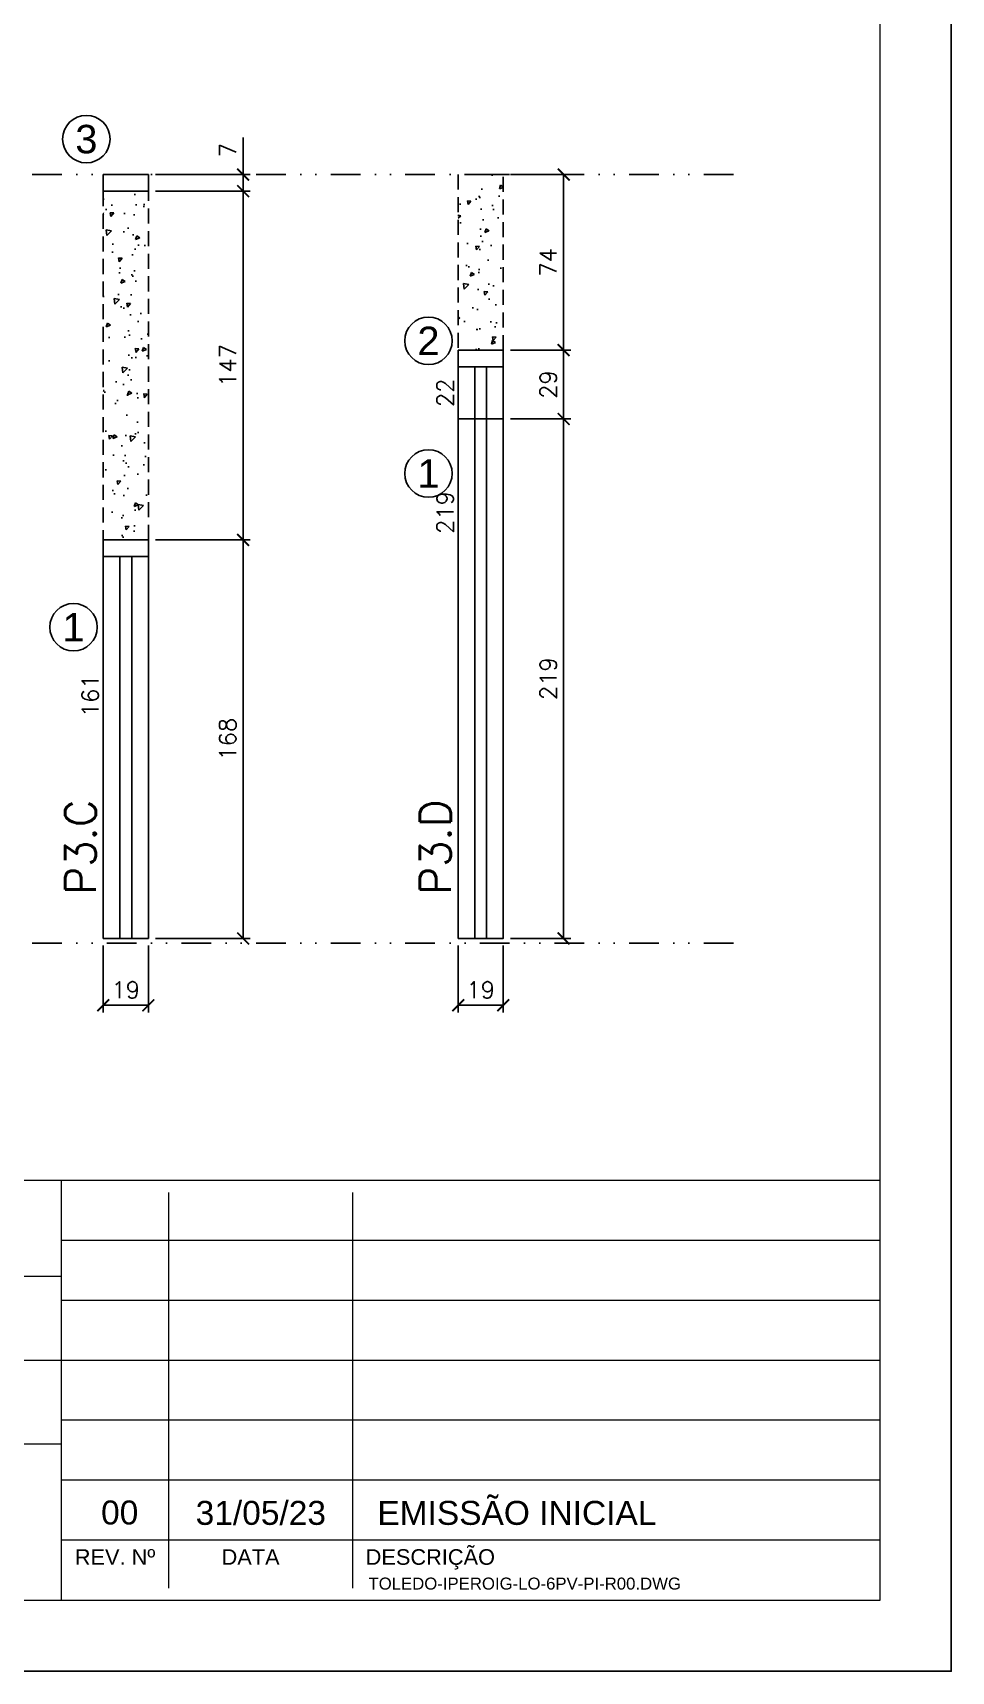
# Model space of a CAD drawing. Extents: x -23436 to 4767, y -4131 to 9755.
# Drawn here: x -17994 to -17606, y 5232 to 5923 of the extents above; entities that cross this region are included whole.
import ezdxf
from ezdxf.enums import TextEntityAlignment as Align

# ---------------------------------------------------------------- set-up
doc = ezdxf.new("R2010")
doc.units = 0
doc.header["$PDMODE"] = 2
doc.header["$PDSIZE"] = 10
doc.linetypes.add('DIVIDE2', pattern=[0.625, 0.25, -0.125, 0, -0.125, 0, -0.125])
doc.linetypes.add('HIDDEN', pattern=[9.525, 6.35, -3.175])
doc.layers.get('0').update_dxf_attribs({"lineweight": 13})
doc.layers.get('Defpoints').update_dxf_attribs({"lineweight": 13})
for name, color, linetype in [('Concreto', 250, 'HIDDEN'), ('Cota', 4, 'Continuous'), ('Cota Sarrafo', 180, 'Continuous'), ('MB Logo', 254, 'Continuous'), ('Nível', 160, 'Continuous'), ('Painéis', 30, 'Continuous'), ('Romaneio', 10, 'Continuous'), ('Sarr 7x7', 104, 'Continuous')]:
    doc.layers.add(name, color=color, linetype=linetype)
doc.layers.add('FOLHA MB', color=7, linetype='Continuous', lineweight=13)
doc.layers.add('Texto Seção', color=7, linetype='Continuous', lineweight=15)
doc.layers.add('Laje_Perimetro', color=7, linetype='Continuous', plot=False)
doc.styles.add('ARIAL', font='arial.ttf', dxfattribs={"oblique": 15, "height": 25})
doc.styles.add('MB_C01', font='arial.ttf', dxfattribs={"height": 1.3})
doc.styles.add('MB_C02', font='arial.ttf', dxfattribs={"height": 2})
doc.styles.add('MB_C04', font='arial.ttf', dxfattribs={"height": 6})
doc.styles.add('REGUA-120', font='ROMANS.shx', dxfattribs={"height": 15})
doc.styles.add('ROMANS', font='romans.shx')
doc.dimstyles.new('Cota Paínel', dxfattribs={"dimtxt": 7, "dimasz": 5, "dimexe": 3, "dimexo": 3, "dimgap": 3, "dimtad": 1, "dimdec": 1, "dimzin": 12, "dimdsep": 46, "dimtxsty": 'ROMANS', "dimblk": 'ARCHTICK', "dimcen": 0, "dimclrd": 4, "dimclre": 4, "dimclrt": 1, "dimadec": 1, "dimazin": 3, "dimtfac": 1, "dimtdec": 1, "dimtmove": 0, "dimatfit": 3, "dimldrblk": 'OBLIQUE', "dimfxl": 0, "dimtolj": 1, "dimtzin": 12, "dimarcsym": 0})
doc.dimstyles.new('PAINEL', dxfattribs={"dimtxt": 7, "dimasz": 5, "dimexe": 3, "dimexo": 3, "dimgap": 3, "dimtad": 1, "dimdec": 1, "dimzin": 12, "dimdsep": 46, "dimtxsty": 'ROMANS', "dimblk": 'ARCHTICK', "dimcen": 0, "dimclrd": 4, "dimclre": 4, "dimclrt": 1, "dimadec": 1, "dimazin": 3, "dimtfac": 1, "dimtdec": 1, "dimtmove": 0, "dimatfit": 3, "dimldrblk": 'OBLIQUE', "dimfxl": 0, "dimtolj": 1, "dimtzin": 12, "dimarcsym": 0})
doc.dimstyles.new('projeto2', dxfattribs={"dimtxt": 7, "dimasz": 5, "dimexe": 1.25, "dimexo": 2.5, "dimgap": 2, "dimtad": 1, "dimdec": 1, "dimdsep": 46, "dimtxsty": 'ROMANS', "dimblk": 'OBLIQUE', "dimcen": 10, "dimdle": 1, "dimse1": 1, "dimse2": 1, "dimsd1": 1, "dimsd2": 1, "dimclrd": 256, "dimclre": 256, "dimclrt": 1, "dimadec": 0, "dimazin": 0, "dimtfac": 1, "dimtdec": 1, "dimtmove": 0, "dimatfit": 3, "dimldrblk": 'OBLIQUE', "dimfxl": 0, "dimlwd": -1, "dimlwe": -1, "dimarcsym": 0})

# ---------------------------------------------------------------- blocks, each defined once
blk = doc.blocks.new('A$C169d8357')
at = {"layer": 'FOLHA MB', "color": 1}
for p, q in [((1109.82, 356.72), (70, 356.72)), ((1109.82, 356.72), (1109.82, 179.94)), ((1455.02, 356.72), (1109.82, 356.72)), ((1155.28, 184.99), (1155.28, 351.67)), ((1232.62, 351.67), (1232.62, 184.99)), ((1455.02, 331.47), (1109.82, 331.47)), ((1109.82, 316.32), (948.19, 316.32)), ((1455.02, 306.21), (1109.82, 306.21)), ((1109.82, 280.96), (948.19, 280.96)), ((1455.02, 280.96), (1109.82, 280.96)), ((1455.02, 255.7), (1109.82, 255.7)), ((1109.82, 245.6), (948.19, 245.6)), ((1455.02, 230.45), (1109.82, 230.45)), ((1455.02, 205.19), (1109.82, 205.19))]:
    blk.add_line(p, q, dxfattribs=at)
for points in [[(0, 1199.94), (0, 149.94), (1485.02, 149.94), (1485.02, 1199.94)], [(70, 1169.94), (70, 179.94), (1455.02, 179.94), (1455.02, 1169.94)]]:
    blk.add_lwpolyline(points, close=True, dxfattribs=at)
at = {"layer": 'FOLHA MB', "color": 5, "style": 'MB_C02'}
for s, p in [('00', (1126.67, 211.8)), ('31/05/23', (1166.54, 211.64)), ('EMISSÃO INICIAL', (1243.12, 211.64))]:
    blk.add_text(s, height=10.102, dxfattribs=at).set_placement(p)
at = {"layer": 'FOLHA MB', "color": 6, "style": 'MB_C01'}
for s, p in [('REV. Nº', (1132.55, 198.09)), ('DATA', (1189.69, 198.09)), ('DESCRIÇÃO', (1265.45, 198.09))]:
    blk.add_text(s, height=6.566, dxfattribs=at).set_placement(p, align=Align.MIDDLE_CENTER)
at = {"layer": 'FOLHA MB', "insert": (1239.38, 189.41), "char_height": 5.051, "width": 210.8177, "attachment_point": 1, "style": 'MB_C04'}
blk.add_mtext('TOLEDO-IPEROIG-LO-6PV-PI-R00.DWG', dxfattribs=at)
blk = doc.blocks.new('_ArchTick')
at = {"color": 0, "linetype": 'ByBlock', "const_width": 0.15}
blk.add_lwpolyline([(-0.5, -0.5), (0.5, 0.5)], dxfattribs=at)
blk = doc.blocks.new('*D1538')
at = {"layer": 'Cota', "color": 4, "lineweight": -2, "transparency": 16777216}
for p, q in [((-17963.81, 5538.13), (-17963.81, 5509.96)), ((-17944.81, 5538.13), (-17944.81, 5509.96)), ((-17963.81, 5512.96), (-17944.81, 5512.96))]:
    blk.add_line(p, q, dxfattribs=at)
at = {"layer": 'Defpoints', "color": 0, "transparency": 16777216}
for p in [(-17963.81, 5541.13), (-17944.81, 5541.13), (-17944.81, 5512.96)]:
    blk.add_point(p, dxfattribs=at)
at = {"layer": 'Cota', "color": 4, "lineweight": -2, "transparency": 16777216, "xscale": 5, "yscale": 5, "zscale": 5, "rotation": 180}
blk.add_blockref('_ArchTick', (-17963.81, 5512.96), dxfattribs=at)
at = {"layer": 'Cota', "color": 4, "lineweight": -2, "transparency": 16777216, "xscale": 5, "yscale": 5, "zscale": 5}
blk.add_blockref('_ArchTick', (-17944.81, 5512.96), dxfattribs=at)
at = {"layer": 'Cota', "color": 1, "transparency": 16777216, "insert": (-17954.31, 5519.46), "char_height": 7, "attachment_point": 5, "style": 'ROMANS'}
blk.add_mtext('\\A1;19', dxfattribs=at)
blk = doc.blocks.new('_OBLIQUE')
at = {"color": 0, "linetype": 'ByBlock', "lineweight": -2}
for p, q in [((0, 0), (-1, 0)), ((-0.5, -0.5), (0.5, 0.5))]:
    blk.add_line(p, q, dxfattribs=at)
blk = doc.blocks.new('*D1539')
at = {"layer": 'Defpoints', "color": 0, "transparency": 16777216}
for p in [(-17963.81, 5702.13), (-17963.81, 5541.13), (-17963.81, 5541.13)]:
    blk.add_point(p, dxfattribs=at)
at = {"layer": 'Cota Sarrafo', "color": 1, "transparency": 16777216, "insert": (-17969.31, 5643.43), "char_height": 7, "attachment_point": 5, "rotation": 90, "style": 'ROMANS'}
blk.add_mtext('161', dxfattribs=at)
blk = doc.blocks.new('*D1540')
at = {"layer": 'Cota', "color": 4, "lineweight": -2, "transparency": 16777216}
for p, q in [((-17941.81, 5709.13), (-17901.85, 5709.13)), ((-17904.85, 5709.13), (-17904.85, 5541.13)), ((-17941.81, 5541.13), (-17901.85, 5541.13))]:
    blk.add_line(p, q, dxfattribs=at)
at = {"layer": 'Defpoints', "color": 0, "transparency": 16777216}
for p in [(-17944.81, 5709.13), (-17944.81, 5541.13), (-17904.85, 5541.13)]:
    blk.add_point(p, dxfattribs=at)
at = {"layer": 'Cota', "color": 4, "lineweight": -2, "transparency": 16777216, "xscale": 5, "yscale": 5, "zscale": 5}
for p, rotation in [((-17904.85, 5709.13), 90), ((-17904.85, 5541.13), 270)]:
    blk.add_blockref('_ArchTick', p, dxfattribs=dict(at, rotation=rotation))
at = {"layer": 'Cota', "color": 1, "transparency": 16777216, "insert": (-17911.35, 5625.13), "char_height": 7, "attachment_point": 5, "rotation": 90, "style": 'ROMANS'}
blk.add_mtext('\\A1;168', dxfattribs=at)
blk = doc.blocks.new('*D1542')
at = {"layer": 'Cota', "color": 4, "lineweight": -2, "transparency": 16777216}
for p, q in [((-17814.2, 5538.13), (-17814.2, 5509.96)), ((-17795.2, 5538.13), (-17795.2, 5509.96)), ((-17814.2, 5512.96), (-17795.2, 5512.96))]:
    blk.add_line(p, q, dxfattribs=at)
at = {"layer": 'Defpoints', "color": 0, "transparency": 16777216}
for p in [(-17814.2, 5541.13), (-17795.2, 5541.13), (-17795.2, 5512.96)]:
    blk.add_point(p, dxfattribs=at)
at = {"layer": 'Cota', "color": 4, "lineweight": -2, "transparency": 16777216, "xscale": 5, "yscale": 5, "zscale": 5, "rotation": 180}
blk.add_blockref('_ArchTick', (-17814.2, 5512.96), dxfattribs=at)
at = {"layer": 'Cota', "color": 4, "lineweight": -2, "transparency": 16777216, "xscale": 5, "yscale": 5, "zscale": 5}
blk.add_blockref('_ArchTick', (-17795.2, 5512.96), dxfattribs=at)
at = {"layer": 'Cota', "color": 1, "transparency": 16777216, "insert": (-17804.7, 5519.46), "char_height": 7, "attachment_point": 5, "style": 'ROMANS'}
blk.add_mtext('\\A1;19', dxfattribs=at)
blk = doc.blocks.new('*D1543')
at = {"layer": 'Defpoints', "color": 0, "transparency": 16777216}
for p in [(-17814.2, 5760.13), (-17814.2, 5541.13), (-17814.2, 5541.13)]:
    blk.add_point(p, dxfattribs=at)
at = {"layer": 'Cota Sarrafo', "color": 1, "transparency": 16777216, "insert": (-17819.7, 5720.68), "char_height": 7, "attachment_point": 5, "rotation": 90, "style": 'ROMANS'}
blk.add_mtext('219', dxfattribs=at)
blk = doc.blocks.new('*D1544')
at = {"layer": 'Cota', "color": 4, "lineweight": -2, "transparency": 16777216}
for p, q in [((-17792.2, 5863.13), (-17766.75, 5863.13)), ((-17769.75, 5789.13), (-17769.75, 5863.13)), ((-17792.2, 5789.13), (-17766.75, 5789.13))]:
    blk.add_line(p, q, dxfattribs=at)
at = {"layer": 'Defpoints', "color": 0, "transparency": 16777216}
for p in [(-17795.2, 5863.13), (-17769.75, 5863.13), (-17795.2, 5789.13)]:
    blk.add_point(p, dxfattribs=at)
at = {"layer": 'Cota', "color": 4, "lineweight": -2, "transparency": 16777216, "xscale": 5, "yscale": 5, "zscale": 5}
for p, rotation in [((-17769.75, 5863.13), 90), ((-17769.75, 5789.13), 270)]:
    blk.add_blockref('_ArchTick', p, dxfattribs=dict(at, rotation=rotation))
at = {"layer": 'Cota', "color": 1, "transparency": 16777216, "insert": (-17776.25, 5826.13), "char_height": 7, "attachment_point": 5, "rotation": 90, "style": 'ROMANS'}
blk.add_mtext('\\A1;74', dxfattribs=at)
blk = doc.blocks.new('*D1555')
at = {"layer": 'Cota', "color": 4, "lineweight": -2, "transparency": 16777216}
for p, q in [((-17904.85, 5863.13), (-17904.85, 5878.8)), ((-17941.81, 5863.13), (-17901.85, 5863.13)), ((-17904.85, 5856.13), (-17904.85, 5863.13)), ((-17941.81, 5856.13), (-17901.85, 5856.13))]:
    blk.add_line(p, q, dxfattribs=at)
at = {"layer": 'Defpoints', "color": 0, "transparency": 16777216}
for p in [(-17944.81, 5863.13), (-17904.85, 5863.13), (-17944.81, 5856.13)]:
    blk.add_point(p, dxfattribs=at)
at = {"layer": 'Cota', "color": 4, "lineweight": -2, "transparency": 16777216, "xscale": 5, "yscale": 5, "zscale": 5}
for p, rotation in [((-17904.85, 5863.13), 90), ((-17904.85, 5856.13), 270)]:
    blk.add_blockref('_ArchTick', p, dxfattribs=dict(at, rotation=rotation))
at = {"layer": 'Cota', "color": 1, "transparency": 16777216, "insert": (-17911.35, 5873.46), "char_height": 7, "attachment_point": 5, "rotation": 90, "style": 'ROMANS'}
blk.add_mtext('\\A1;7', dxfattribs=at)
blk = doc.blocks.new('*D1556')
at = {"layer": 'Cota', "color": 4, "lineweight": -2, "transparency": 16777216}
for p, q in [((-17941.81, 5856.13), (-17901.85, 5856.13)), ((-17904.85, 5856.13), (-17904.85, 5709.13)), ((-17941.81, 5709.13), (-17901.85, 5709.13))]:
    blk.add_line(p, q, dxfattribs=at)
at = {"layer": 'Defpoints', "color": 0, "transparency": 16777216}
for p in [(-17944.81, 5856.13), (-17944.81, 5709.13), (-17904.85, 5709.13)]:
    blk.add_point(p, dxfattribs=at)
at = {"layer": 'Cota', "color": 4, "lineweight": -2, "transparency": 16777216, "xscale": 5, "yscale": 5, "zscale": 5}
for p, rotation in [((-17904.85, 5856.13), 90), ((-17904.85, 5709.13), 270)]:
    blk.add_blockref('_ArchTick', p, dxfattribs=dict(at, rotation=rotation))
at = {"layer": 'Cota', "color": 1, "transparency": 16777216, "insert": (-17911.35, 5782.63), "char_height": 7, "attachment_point": 5, "rotation": 90, "style": 'ROMANS'}
blk.add_mtext('\\A1;147', dxfattribs=at)
blk = doc.blocks.new('*D1641')
at = {"layer": 'Defpoints', "color": 0, "transparency": 16777216}
for p in [(-17807.2, 5782.13), (-17814.2, 5760.13), (-17807.2, 5760.13)]:
    blk.add_point(p, dxfattribs=at)
at = {"layer": 'Cota Sarrafo', "color": 1, "transparency": 16777216, "insert": (-17819.7, 5771.13), "char_height": 7, "attachment_point": 5, "rotation": 90, "style": 'ROMANS'}
blk.add_mtext('22', dxfattribs=at)
blk = doc.blocks.new('*D1033')
at = {"layer": 'Cota', "color": 4, "lineweight": -2, "transparency": 16777216}
for p, q in [((-17792.2, 5760.13), (-17766.75, 5760.13)), ((-17769.75, 5541.13), (-17769.75, 5760.13)), ((-17792.2, 5541.13), (-17766.75, 5541.13))]:
    blk.add_line(p, q, dxfattribs=at)
at = {"layer": 'Defpoints', "color": 0, "transparency": 16777216}
for p in [(-17795.2, 5760.13), (-17769.75, 5760.13), (-17795.2, 5541.13)]:
    blk.add_point(p, dxfattribs=at)
at = {"layer": 'Cota', "color": 4, "lineweight": -2, "transparency": 16777216, "xscale": 5, "yscale": 5, "zscale": 5}
for p, rotation in [((-17769.75, 5760.13), 90), ((-17769.75, 5541.13), 270)]:
    blk.add_blockref('_ArchTick', p, dxfattribs=dict(at, rotation=rotation))
at = {"layer": 'Cota', "color": 1, "transparency": 16777216, "insert": (-17776.25, 5650.63), "char_height": 7, "attachment_point": 5, "rotation": 90, "style": 'ROMANS'}
blk.add_mtext('\\A1;219', dxfattribs=at)
blk = doc.blocks.new('*D1034')
at = {"layer": 'Cota', "color": 4, "lineweight": -2, "transparency": 16777216}
for p, q in [((-17792.2, 5789.13), (-17766.75, 5789.13)), ((-17769.75, 5760.13), (-17769.75, 5789.13)), ((-17792.2, 5760.13), (-17766.75, 5760.13))]:
    blk.add_line(p, q, dxfattribs=at)
at = {"layer": 'Defpoints', "color": 0, "transparency": 16777216}
for p in [(-17795.2, 5789.13), (-17769.75, 5789.13), (-17795.2, 5760.13)]:
    blk.add_point(p, dxfattribs=at)
at = {"layer": 'Cota', "color": 4, "lineweight": -2, "transparency": 16777216, "xscale": 5, "yscale": 5, "zscale": 5}
for p, rotation in [((-17769.75, 5789.13), 90), ((-17769.75, 5760.13), 270)]:
    blk.add_blockref('_ArchTick', p, dxfattribs=dict(at, rotation=rotation))
at = {"layer": 'Cota', "color": 1, "transparency": 16777216, "insert": (-17776.25, 5774.63), "char_height": 7, "attachment_point": 5, "rotation": 90, "style": 'ROMANS'}
blk.add_mtext('\\A1;29', dxfattribs=at)

msp = doc.modelspace()

# ---------------------------------------------------------------- hatches: boundary and pattern name
at = {"layer": 'Concreto'}
h = msp.add_hatch(dxfattribs=at)
h.set_pattern_fill('AR-CONC', color=256, scale=0.1, angle=-180)
h.set_pattern_definition([(230, (1832.853, 2178.582), (-18.218467, 1.593909), [1.905, -20.955]), (175, (1832.853, 2178.582), (3.524342, -19.105685), [1.524, -16.764058]), (280.45144, (1831.335, 2178.715), (-14.694125, -17.511775), [1.619001, -17.809024]), (226.1842, (1832.853, 2173.502), (-27.107904, 4.204233), [2.8575, -31.4325]), (276.63556, (1830.594, 2173.853), (-23.740413, -24.742612), [2.428502, -26.71356]), (171.18415, (1832.853, 2173.502), (-23.740413, -24.742612), [2.285997, -25.145973]), (201, (1830.313, 2174.772), (-15.161439, 10.22652), [1.905, -20.955]), (146, (1830.313, 2174.772), (-6.180203, -18.418797), [1.524, -16.764]), (251.45145, (1829.05, 2175.624), (-21.341642, -8.192277), [1.619001, -17.808994]), (217.5, (1832.8533, 2178.582), (-0.3088603, -8.4555039), [0, -16.5608, 0, -17.018, 0, -16.8275]), (187.5, (1832.853, 2178.582), (-6.6819663, -10.0180575), [0, -9.7028, 0, -16.1798, 0, -6.4135]), (147.5, (1838.5175, 2178.582), (-13.5590595, 0.5728744), [0, -6.35, 0, -19.812, 0, -26.289]), (137.5, (1841.058, 2178.582), (-14.812918, -2.542649), [0, -8.255, 0, -13.1572, 0, -18.669])])
h.paths.add_polyline_path([(-17814.199, 5789.131), (-17795.199, 5789.131), (-17795.199, 5863.131), (-17814.199, 5863.131)])
h = msp.add_hatch(dxfattribs=at)
h.set_pattern_fill('AR-CONC', color=256, scale=0.1, angle=-180)
h.set_pattern_definition([(230, (1523.186, 16153.913), (-18.218467, 1.593909), [1.905, -20.955]), (175, (1523.186, 16153.913), (3.524342, -19.105685), [1.524, -16.764058]), (280.451445, (1521.667, 16154.046), (-14.694125, -17.511775), [1.619001, -17.809024]), (226.1842, (1523.186, 16148.833), (-27.107904, 4.204233), [2.8575, -31.4325]), (276.63556, (1520.927, 16149.184), (-23.740413, -24.742612), [2.428502, -26.71356]), (171.18415, (1523.186, 16148.833), (-23.740413, -24.742612), [2.285997, -25.145973]), (201, (1520.646, 16150.103), (-15.161439, 10.22652), [1.905, -20.955]), (146, (1520.646, 16150.103), (-6.180203, -18.418797), [1.524, -16.764]), (251.451445, (1519.382, 16150.956), (-21.341642, -8.192277), [1.619001, -17.808994]), (217.5, (1523.1855, 16153.913), (-0.3088603, -8.4555039), [0, -16.5608, 0, -17.018, 0, -16.8275]), (187.5, (1523.1855, 16153.913), (-6.6819663, -10.0180575), [0, -9.7028, 0, -16.1798, 0, -6.4135]), (147.5, (1528.85, 16153.913), (-13.5590595, 0.5728744), [0, -6.35, 0, -19.812, 0, -26.289]), (137.5, (1531.39, 16153.913), (-14.812918, -2.542649), [0, -8.255, 0, -13.1572, 0, -18.669])])
h.paths.add_polyline_path([(-17963.807, 5709.131), (-17944.807, 5709.131), (-17944.807, 5856.131), (-17963.807, 5856.131)])

# ---------------------------------------------------------------- linework, layer by layer
for points in [[(-17814.199, 5789.131), (-17795.199, 5789.131), (-17795.199, 5863.131), (-17814.199, 5863.131)], [(-17963.807, 5709.131), (-17944.807, 5709.131), (-17944.807, 5856.131), (-17963.807, 5856.131)]]:
    msp.add_lwpolyline(points, close=True, dxfattribs=at)
at = {"layer": 'Laje_Perimetro'}
msp.add_lwpolyline([(-17606.377, 6282.259), (-19091.397, 6282.259), (-19091.397, 5232.259), (-17606.377, 5232.259)], close=True, dxfattribs=at)
at = {"layer": 'Nível', "linetype": 'DIVIDE2', "ltscale": 50}
for p, q in [((-17698.191, 5863.131), (-19021.397, 5863.131)), ((-17698.191, 5539.131), (-19021.397, 5539.131))]:
    msp.add_line(p, q, dxfattribs=at)
at = {"layer": 'Painéis', "color": 32, "true_color": 0xcd6928}
for points in [[(-17963.807, 5856.131), (-17944.807, 5856.131), (-17944.807, 5863.131), (-17963.807, 5863.131)], [(-17814.199, 5789.131), (-17795.199, 5789.131), (-17795.199, 5760.131), (-17814.199, 5760.131)], [(-17814.199, 5541.131), (-17795.199, 5541.131), (-17795.199, 5760.131), (-17814.199, 5760.131)], [(-17963.807, 5541.131), (-17944.807, 5541.131), (-17944.807, 5709.131), (-17963.807, 5709.131)]]:
    msp.add_lwpolyline(points, close=True, dxfattribs=at)
at = {"layer": 'Romaneio'}
for centre in [(-17970.932, 5878.078), (-17826.735, 5793.037), (-17826.735, 5737.115), (-17976.343, 5672.336)]:
    msp.add_circle(centre, 10, dxfattribs=at)
at = {"layer": 'Sarr 7x7', "color": 50}
for p, q in [((-17963.807, 5863.131), (-17963.807, 5859.631)), ((-17963.807, 5863.131), (-17944.807, 5863.131)), ((-17963.807, 5856.131), (-17963.807, 5859.631)), ((-17944.807, 5863.131), (-17944.807, 5859.631)), ((-17944.807, 5856.131), (-17944.807, 5859.631)), ((-17963.807, 5856.131), (-17944.807, 5856.131)), ((-17814.199, 5789.131), (-17814.199, 5785.631)), ((-17814.199, 5789.131), (-17795.199, 5789.131)), ((-17795.199, 5789.131), (-17795.199, 5785.631)), ((-17814.199, 5782.131), (-17814.199, 5785.631)), ((-17814.199, 5782.131), (-17795.199, 5782.131)), ((-17814.199, 5760.131), (-17814.199, 5782.131)), ((-17814.199, 5782.131), (-17810.699, 5782.131)), ((-17807.199, 5782.131), (-17810.699, 5782.131)), ((-17807.199, 5760.131), (-17807.199, 5782.131)), ((-17802.199, 5782.131), (-17798.699, 5782.131)), ((-17802.199, 5782.131), (-17802.199, 5760.131)), ((-17795.199, 5782.131), (-17798.699, 5782.131)), ((-17795.199, 5782.131), (-17795.199, 5785.631)), ((-17795.199, 5782.131), (-17795.199, 5760.131)), ((-17814.199, 5541.131), (-17814.199, 5760.131)), ((-17814.199, 5760.131), (-17810.699, 5760.131)), ((-17814.199, 5760.131), (-17810.699, 5760.131)), ((-17807.199, 5760.131), (-17810.699, 5760.131)), ((-17807.199, 5760.131), (-17810.699, 5760.131)), ((-17807.199, 5541.131), (-17807.199, 5760.131)), ((-17802.199, 5760.131), (-17798.699, 5760.131)), ((-17802.199, 5760.131), (-17802.199, 5541.131)), ((-17802.199, 5760.131), (-17798.699, 5760.131)), ((-17795.199, 5760.131), (-17798.699, 5760.131)), ((-17795.199, 5760.131), (-17798.699, 5760.131)), ((-17795.199, 5760.131), (-17795.199, 5541.131)), ((-17963.807, 5709.131), (-17963.807, 5705.631)), ((-17963.807, 5709.131), (-17944.807, 5709.131)), ((-17963.807, 5702.131), (-17963.807, 5705.631)), ((-17944.807, 5709.131), (-17944.807, 5705.631)), ((-17944.807, 5702.131), (-17944.807, 5705.631)), ((-17963.807, 5541.131), (-17963.807, 5702.131)), ((-17963.807, 5702.131), (-17960.307, 5702.131)), ((-17963.807, 5702.131), (-17944.807, 5702.131)), ((-17956.807, 5702.131), (-17960.307, 5702.131)), ((-17956.807, 5541.131), (-17956.807, 5702.131)), ((-17951.807, 5702.131), (-17948.307, 5702.131)), ((-17951.807, 5702.131), (-17951.807, 5541.131)), ((-17944.807, 5702.131), (-17948.307, 5702.131)), ((-17944.807, 5702.131), (-17944.807, 5541.131)), ((-17963.807, 5541.131), (-17960.307, 5541.131)), ((-17956.807, 5541.131), (-17960.307, 5541.131)), ((-17951.807, 5541.131), (-17948.307, 5541.131)), ((-17944.807, 5541.131), (-17948.307, 5541.131)), ((-17814.199, 5541.131), (-17810.699, 5541.131)), ((-17807.199, 5541.131), (-17810.699, 5541.131)), ((-17802.199, 5541.131), (-17798.699, 5541.131)), ((-17795.199, 5541.131), (-17798.699, 5541.131))]:
    msp.add_line(p, q, dxfattribs=at)

# ---------------------------------------------------------------- block references
at = {"layer": 'MB Logo'}
msp.add_blockref('A$C169d8357', (-19091.397, 5082.321), dxfattribs=at)

# ---------------------------------------------------------------- texts
at = {"layer": 'Romaneio', "color": 0, "style": 'ARIAL'}
for s, p in [('3', (-17970.932, 5878.078)), ('2', (-17826.735, 5793.037)), ('1', (-17826.735, 5737.115)), ('1', (-17976.343, 5672.336))]:
    msp.add_text(s, height=12, dxfattribs=at).set_placement(p, align=Align.MIDDLE_CENTER)
at = {"layer": 'Texto Seção', "char_height": 13, "width": 285.32988, "attachment_point": 7, "rotation": 90, "style": 'REGUA-120'}
for s, insert in [('P3.C', (-17966.918, 5559.596)), ('P3.D', (-17817.31, 5559.596))]:
    msp.add_mtext(s, dxfattribs=dict(at, insert=insert))

# ---------------------------------------------------------------- dimensions: what is measured, and where the dimension line sits
at = {"layer": 'Cota'}
for base, p2, picture, middle in [((-17904.855, 5863.131), (-17944.807, 5863.131), '*D1555', (-17911.355, 5873.465)), ((-17904.855, 5709.131), (-17944.807, 5709.131), '*D1556', (-17911.355, 5782.631))]:
    dim = msp.add_linear_dim(base=base, p1=(-17944.807, 5856.131), p2=p2, angle=90, dimstyle='PAINEL', override={"dimarcsym": 2}, dxfattribs=at)
    dim.commit()
    dim.dimension.update_dxf_attribs({"geometry": picture, "text_midpoint": middle})
at = {"layer": 'Cota', "color": 2}
for base, p1, p2, picture, middle in [((-17769.747, 5863.131), (-17795.199, 5789.131), (-17795.199, 5863.131), '*D1544', (-17776.247, 5826.131)), ((-17904.855, 5541.131), (-17944.807, 5709.131), (-17944.807, 5541.131), '*D1540', (-17911.355, 5625.131))]:
    dim = msp.add_linear_dim(base=base, p1=p1, p2=p2, angle=90, dimstyle='Cota Paínel', dxfattribs=at)
    dim.commit()
    dim.dimension.update_dxf_attribs({"geometry": picture, "text_midpoint": middle})
for base, p1, p2, picture, middle in [((-17769.747, 5789.131), (-17795.199, 5760.131), (-17795.199, 5789.131), '*D1034', (-17776.247, 5774.631)), ((-17769.747, 5760.131), (-17795.199, 5541.131), (-17795.199, 5760.131), '*D1033', (-17776.247, 5650.631))]:
    dim = msp.add_linear_dim(base=base, p1=p1, p2=p2, angle=90, dimstyle='PAINEL', override={"dimarcsym": 2}, dxfattribs=at)
    dim.commit()
    dim.dimension.update_dxf_attribs({"geometry": picture, "text_midpoint": middle})
for base, p1, p2, picture, middle in [((-17944.807, 5512.965), (-17963.807, 5541.131), (-17944.807, 5541.131), '*D1538', (-17954.307, 5519.465)), ((-17795.199, 5512.965), (-17814.199, 5541.131), (-17795.199, 5541.131), '*D1542', (-17804.699, 5519.465))]:
    dim = msp.add_linear_dim(base=base, p1=p1, p2=p2, dimstyle='Cota Paínel', dxfattribs=at)
    dim.commit()
    dim.dimension.update_dxf_attribs({"geometry": picture, "text_midpoint": middle})
at = {"layer": 'Cota Sarrafo'}
dim = msp.add_linear_dim(base=(-17814.199, 5760.131), p1=(-17807.199, 5782.131), p2=(-17807.199, 5760.131), angle=90, dimstyle='projeto2', dxfattribs=at)
dim.commit()
dim.dimension.update_dxf_attribs({"geometry": '*D1641', "text_midpoint": (-17819.699, 5771.131)})
for base, p1, p2, picture, middle in [((-17814.199, 5541.131), (-17814.199, 5760.131), (-17814.199, 5541.131), '*D1543', (-17814.199, 5720.678)), ((-17963.807, 5541.131), (-17963.807, 5702.131), (-17963.807, 5541.131), '*D1539', (-17963.807, 5643.429))]:
    dim = msp.add_linear_dim(base=base, p1=p1, p2=p2, angle=90, dimstyle='projeto2', dxfattribs=at)
    dim.commit()
    dim.dimension.update_dxf_attribs({"geometry": picture, "text_midpoint": middle, "dimtype": 160})

doc.saveas('drawing.dxf')
